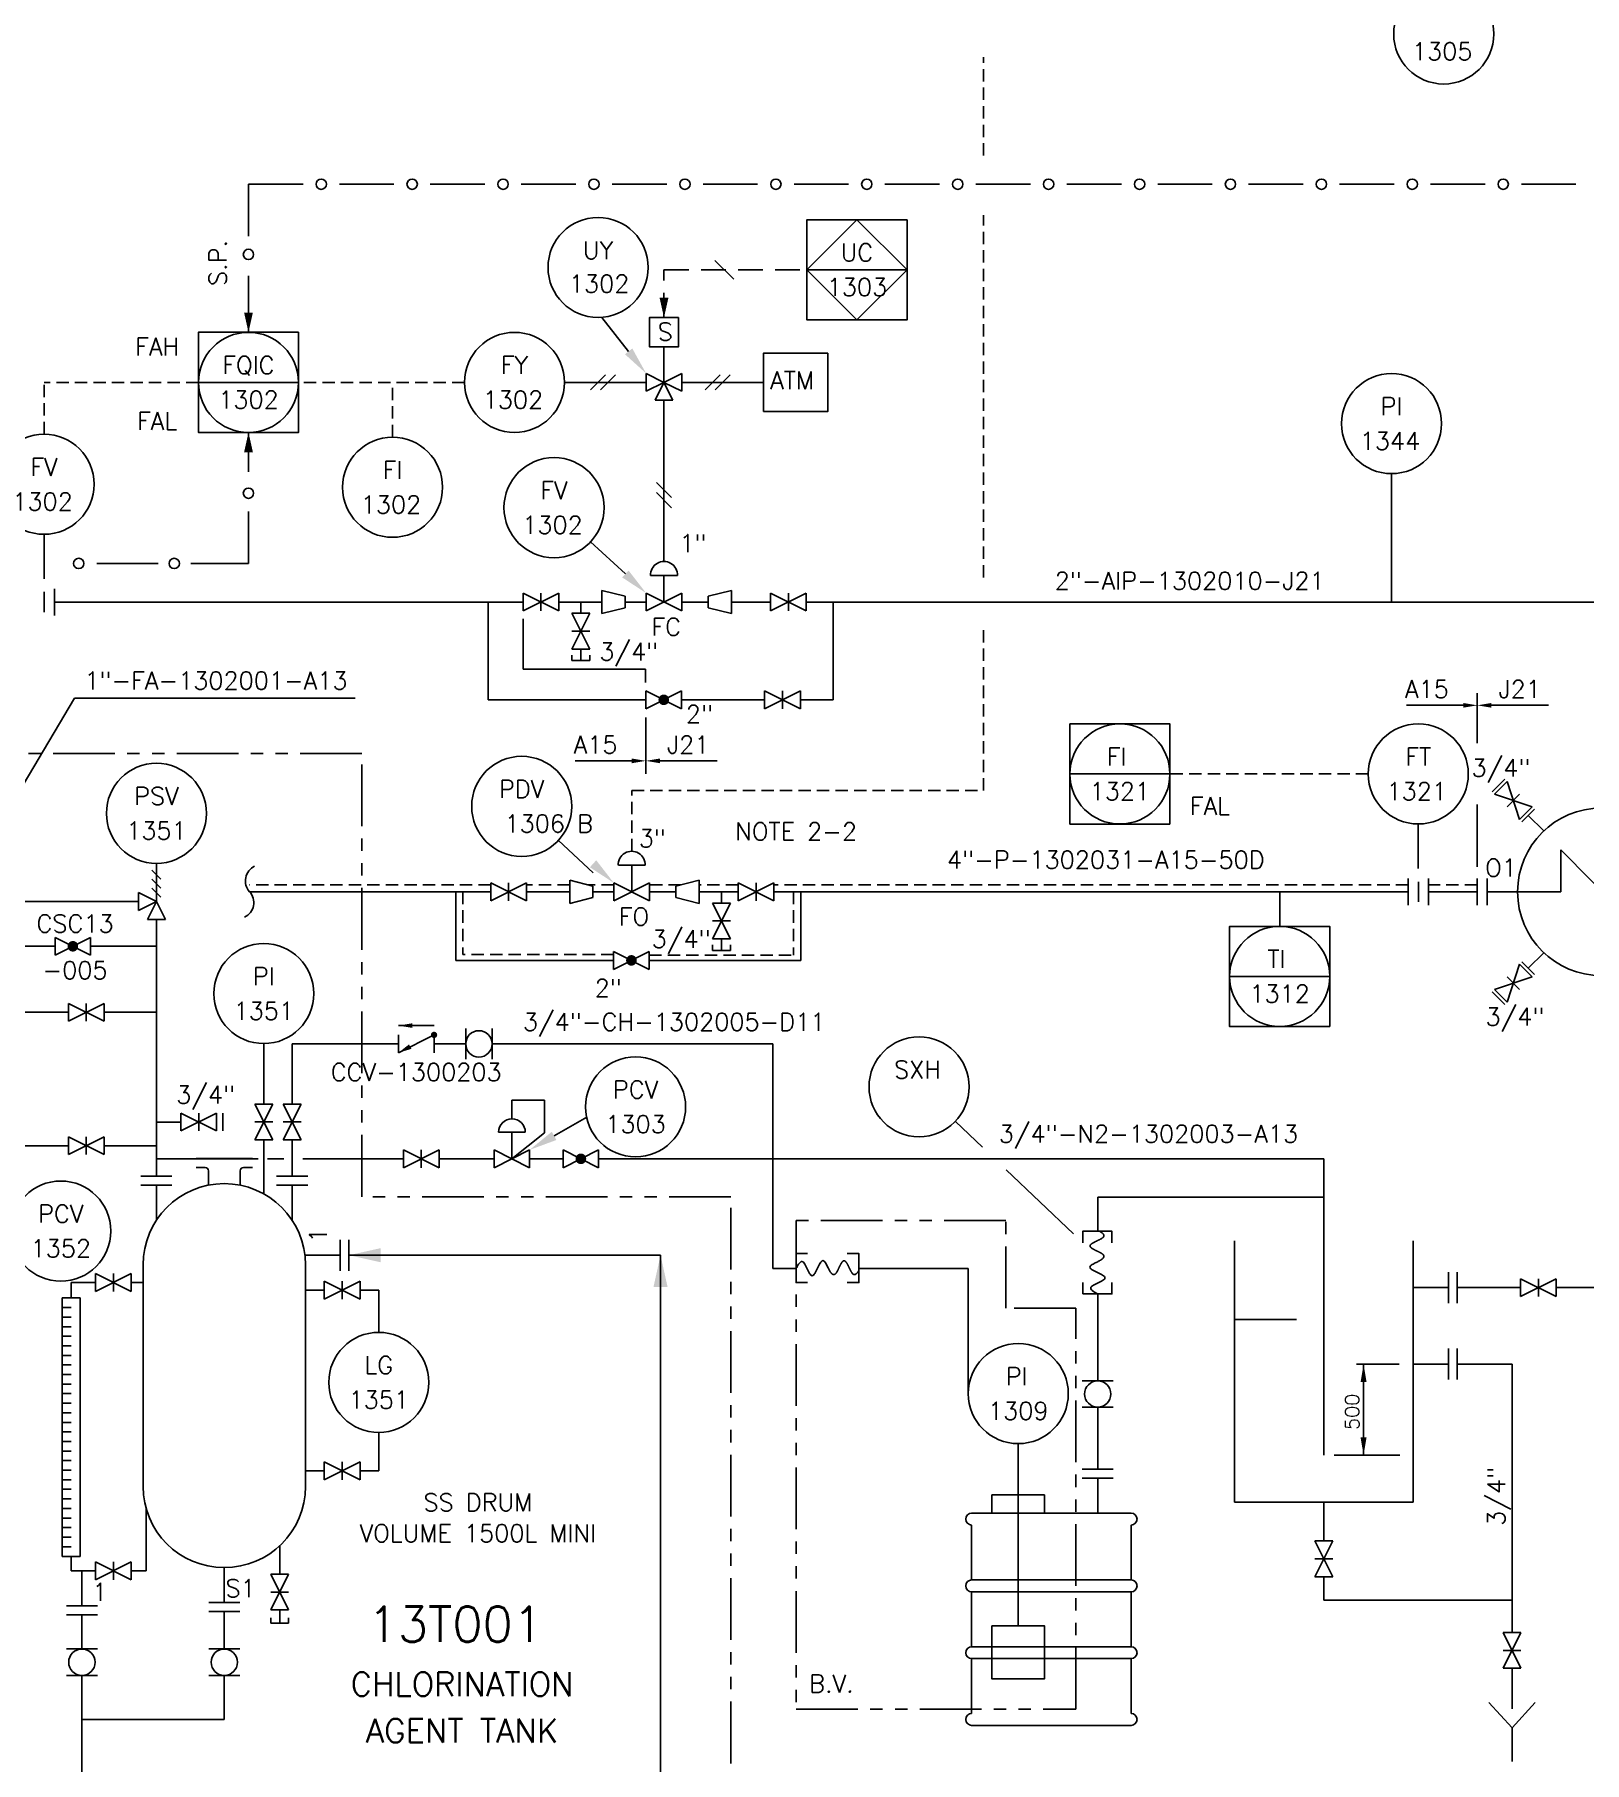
# Model space of a CAD drawing. Extents: x 1820 to 2982, y 1493 to 2284.
# Drawn here: x 2192.6 to 2412.2, y 1708.5 to 1953.4 of the extents above; entities that cross this region are included whole.
import ezdxf
from ezdxf.enums import TextEntityAlignment as Align

# ---------------------------------------------------------------- set-up
doc = ezdxf.new("R2010")
doc.units = 0
doc.header["$LTSCALE"] = 7
doc.header["$MEASUREMENT"] = 0
doc.header["$PDMODE"] = 3
for name, pattern in [('DASHED', [0.75, 0.5, -0.25]), ('HIDDEN', [0.375, 0.25, -0.125]), ('PHANTOM', [2.5, 1.25, -0.25, 0.25, -0.25, 0.25, -0.25])]:
    doc.linetypes.add(name, pattern=pattern)
doc.layers.get('0').update_dxf_attribs({"linetype": 'CONTINUOUS'})
doc.layers.get('DEFPOINTS').update_dxf_attribs({"linetype": 'CONTINUOUS'})
for name, color, linetype in [('ARROWS', 4, 'PHANTOM'), ('DAS', 3, 'DASHED'), ('DIM', 7, 'CONTINUOUS'), ('SEC', 7, 'CONTINUOUS'), ('SYM', 7, 'CONTINUOUS'), ('SYMBOL', 6, 'CONTINUOUS')]:
    doc.layers.add(name, color=color, linetype=linetype)
doc.styles.add('ENG2', font='SIMPLEX.SHX', dxfattribs={"height": 2.5})

# ---------------------------------------------------------------- blocks, each defined once
blk = doc.blocks.new('OWS')
for p, q in [((-3.29, 3.55), (0, 0)), ((3.29, 3.55), (0, 0)), ((0, 0), (0, -4.8))]:
    blk.add_line(p, q)
blk = doc.blocks.new('A3')
at = {"layer": 'SEC'}
blk.add_solid([(0, 0), (4.5, 1), (4.5, -1)], dxfattribs=at)
blk = doc.blocks.new('PSV')
at = {"layer": 'SYM'}
for p, q in [((0, 2.53), (0, 7.59)), ((0.6325, 6.9575), (-0.6325, 5.6925)), ((0.6325, 5.6925), (-0.6325, 4.4275)), ((-1.265, 0), (0, 2.53)), ((0.6325, 4.4275), (-0.6325, 3.1625)), ((0, 2.53), (2.53, 3.795)), ((0, 2.53), (1.265, 0)), ((2.53, 1.265), (0, 2.53)), ((2.53, 3.795), (2.53, 1.265)), ((1.265, 0), (-1.265, 0))]:
    blk.add_line(p, q, dxfattribs=at)

msp = doc.modelspace()

# ---------------------------------------------------------------- linework, layer by layer
at = {"color": 3, "linetype": 'HIDDEN'}
for p, q in [((2327.04, 1936.24), (2327.04, 1950.18)), ((2327.04, 1876.45), (2327.04, 1927.79)), ((2215.79, 1904.09), (2193.93, 1904.09)), ((2193.93, 1896.76), (2193.93, 1904.09)), ((2253.49, 1904.09), (2229.98, 1904.09)), ((2243.3, 1896.33), (2243.3, 1904.09)), ((2327.04, 1846.24), (2327.04, 1869.48)), ((2381.54, 1848.6), (2353.45, 1848.6)), ((2277.18, 1846.24), (2327.04, 1846.24)), ((2277.18, 1837.65), (2277.18, 1846.24)), ((2257.22, 1832.9), (2223.03, 1832.9)), ((2253.25, 1831.9), (2253.25, 1823.02)), ((2268.4, 1832.9), (2262.28, 1832.9)), ((2274.65, 1832.9), (2270.97, 1832.9)), ((2284.17, 1832.9), (2279.71, 1832.9)), ((2292.27, 1832.9), (2286.75, 1832.9)), ((2387.2, 1832.9), (2297.33, 1832.9)), ((2300.11, 1831.9), (2300.11, 1822.91)), ((2396.97, 1832.9), (2390.09, 1832.9)), ((2396.97, 1832.9), (2390.09, 1832.9)), ((2274.61, 1823.02), (2253.25, 1823.02)), ((2279.67, 1822.91), (2300.11, 1822.91))]:
    msp.add_line(p, q, dxfattribs=at)
for p, q in [((2222.89, 1932.18), (2222.89, 1924.8)), ((2222.89, 1932.18), (2230.62, 1932.18)), ((2235.77, 1932.18), (2243.5, 1932.18)), ((2248.65, 1932.18), (2256.39, 1932.18)), ((2261.54, 1932.18), (2269.27, 1932.18)), ((2274.42, 1932.18), (2282.15, 1932.18)), ((2287.3, 1932.18), (2295.03, 1932.18)), ((2300.18, 1932.18), (2307.91, 1932.18)), ((2313.06, 1932.18), (2320.8, 1932.18)), ((2325.95, 1932.18), (2333.68, 1932.18)), ((2338.83, 1932.18), (2346.56, 1932.18)), ((2351.71, 1932.18), (2359.44, 1932.18)), ((2364.59, 1932.18), (2372.33, 1932.18)), ((2377.48, 1932.18), (2385.21, 1932.18)), ((2390.36, 1932.18), (2398.09, 1932.18)), ((2403.24, 1932.18), (2410.97, 1932.18)), ((2309.1, 1927.14), (2302, 1920.05)), ((2316.19, 1920.05), (2309.1, 1927.14)), ((2288.97, 1921.39), (2291.65, 1918.71)), ((2302, 1920.05), (2309.1, 1912.95)), ((2302, 1920.05), (2316.19, 1920.05)), ((2309.1, 1912.95), (2316.19, 1920.05)), ((2222.89, 1919.18), (2222.89, 1911.19)), ((2276.75, 1908.49), (2272.94, 1913.3)), ((2271.35, 1903.02), (2273.48, 1905.16)), ((2272.76, 1903.02), (2274.9, 1905.16)), ((2287.59, 1903.02), (2289.72, 1905.16)), ((2289, 1903.02), (2291.14, 1905.16)), ((2215.79, 1904.09), (2229.98, 1904.09)), ((2279.23, 1904.09), (2267.68, 1904.09)), ((2284.29, 1904.09), (2295.85, 1904.09)), ((2281.76, 1878.72), (2281.76, 1901.56)), ((2222.89, 1891.43), (2222.89, 1897)), ((2384.84, 1872.96), (2384.84, 1891.16)), ((2280.7, 1889.9), (2282.83, 1887.76)), ((2280.7, 1888.47), (2282.83, 1886.33)), ((2222.89, 1878.43), (2222.89, 1885.81)), ((2193.93, 1876.24), (2193.93, 1882.57)), ((2276.29, 1876.94), (2271.37, 1881.5)), ((2201.41, 1878.43), (2210.1, 1878.43)), ((2214.71, 1878.43), (2222.89, 1878.43)), ((2279.87, 1876.72), (2283.66, 1876.72)), ((2281.76, 1872.96), (2281.76, 1876.72)), ((2256.84, 1872.96), (2256.84, 1859.11)), ((2269.96, 1871.37), (2269.96, 1872.96)), ((2305.73, 1872.96), (2305.73, 1859.11)), ((2261.79, 1870.58), (2261.79, 1863.43)), ((2269.96, 1864.66), (2269.96, 1866.31)), ((2268.7, 1864.66), (2268.7, 1865.45)), ((2271.23, 1864.66), (2271.23, 1865.45)), ((2261.79, 1863.43), (2279.15, 1863.43)), ((2279.15, 1863.43), (2279.15, 1861.54)), ((2188.86, 1843.48), (2198.22, 1859.35)), ((2198.22, 1859.35), (2238.02, 1859.35)), ((2279.19, 1859.11), (2256.84, 1859.11)), ((2284.25, 1859.11), (2296.02, 1859.11)), ((2301.08, 1859.11), (2305.73, 1859.11)), ((2396.99, 1852.96), (2396.99, 1860.04)), ((2279.19, 1848.62), (2279.19, 1856.58)), ((2394.99, 1858.33), (2386.95, 1858.33)), ((2398.99, 1858.33), (2407.08, 1858.33)), ((2277.19, 1850.46), (2269.16, 1850.46)), ((2281.19, 1850.46), (2289.29, 1850.46)), ((2339.26, 1848.6), (2353.45, 1848.6)), ((2396.99, 1835.43), (2396.99, 1844.26)), ((2388.63, 1835.18), (2388.63, 1841.5)), ((2404.22, 1842.72), (2406.41, 1840.53)), ((2271.71, 1834.61), (2266.79, 1839.18)), ((2408.81, 1837.87), (2420.38, 1826.11)), ((2209.85, 1835.58), (2209.85, 1835.92)), ((2275.29, 1835.66), (2279.08, 1835.66)), ((2277.18, 1831.9), (2277.18, 1835.66)), ((2289.89, 1830.31), (2289.89, 1831.9)), ((2368.99, 1827), (2368.99, 1831.9)), ((2402.69, 1831.9), (2398.41, 1831.9)), ((2402.69, 1831.9), (2408.81, 1831.9)), ((2207.32, 1830.52), (2186.85, 1830.52)), ((2209.85, 1791.58), (2209.85, 1827.99)), ((2195.51, 1825.44, 200000), (2195.51, 1822.91, 200000)), ((2195.51, 1822.91, 200000), (2200.51, 1825.44, 200000)), ((2200.51, 1822.91, 200000), (2195.51, 1825.44, 200000)), ((2200.51, 1825.44, 200000), (2200.51, 1822.91, 200000)), ((2288.63, 1823.59), (2288.63, 1824.38)), ((2289.89, 1823.59), (2289.89, 1825.25)), ((2291.16, 1823.59), (2291.16, 1824.38)), ((2195.51, 1824.18), (2186.85, 1824.18)), ((2198.38, 1824.18), (2197.63, 1824.18)), ((2209.85, 1824.18), (2200.51, 1824.18)), ((2404.22, 1821.08), (2406.41, 1823.27)), ((2361.89, 1819.91), (2376.08, 1819.91)), ((2197.38, 1814.82), (2189.45, 1814.82)), ((2209.85, 1814.82), (2202.44, 1814.82)), ((2244.12, 1812.94), (2249.18, 1812.94)), ((2225.06, 1801.82), (2225.06, 1810.39)), ((2229.08, 1801.82), (2229.08, 1810.35)), ((2229.08, 1810.35), (2244.12, 1810.35)), ((2249.18, 1810.35), (2253.67, 1810.35)), ((2257.41, 1810.35), (2297.18, 1810.35)), ((2297.18, 1778.52), (2297.18, 1810.35)), ((2260.21, 1799.72), (2260.21, 1802.35)), ((2260.21, 1802.35), (2264.83, 1802.35)), ((2264.83, 1802.35), (2264.83, 1797.76)), ((2266.19, 1797.31), (2270.82, 1799.95)), ((2213.32, 1799.27), (2209.85, 1799.27)), ((2262.11, 1797.82), (2258.32, 1797.82)), ((2260.21, 1794.06), (2260.21, 1797.82)), ((2264.83, 1797.76), (2260.21, 1794.06)), ((2326.88, 1795.71), (2323.04, 1799.36)), ((2197.38, 1795.92), (2189.45, 1795.92)), ((2209.85, 1795.92), (2202.44, 1795.92)), ((2225.06, 1789.08), (2225.06, 1796.76)), ((2229.08, 1791.58), (2229.08, 1796.76)), ((2257.71, 1792.79), (2262.71, 1795.32)), ((2262.71, 1792.79), (2257.71, 1795.32)), ((2257.71, 1795.32), (2257.71, 1792.79)), ((2262.71, 1795.32), (2262.71, 1792.79)), ((2267.48, 1795.32, 200000), (2267.48, 1792.79, 200000)), ((2272.48, 1792.79, 200000), (2267.48, 1795.32, 200000)), ((2267.48, 1792.79, 200000), (2272.48, 1795.32, 200000)), ((2272.48, 1795.32, 200000), (2272.48, 1792.79, 200000)), ((2209.85, 1794.06), (2224.26, 1794.06)), ((2225.59, 1794.06), (2227.92, 1794.06)), ((2230.58, 1794.06), (2244.84, 1794.06)), ((2249.9, 1794.06), (2257.71, 1794.06)), ((2262.71, 1794.06), (2267.48, 1794.06)), ((2270.36, 1794.06), (2269.61, 1794.06)), ((2269.61, 1794.06), (2270.36, 1794.06)), ((2272.48, 1794.06), (2375.24, 1794.06)), ((2339.8, 1783.41), (2330.22, 1792.52)), ((2375.24, 1794.06), (2375.24, 1752.04)), ((2343.21, 1783.8), (2343.21, 1788.64)), ((2343.21, 1788.64), (2375.24, 1788.64)), ((2237.12, 1780.4), (2281.27, 1780.4)), ((2281.27, 1704.51), (2281.27, 1780.4)), ((2362.57, 1782.42), (2362.57, 1745.42)), ((2387.92, 1745.42), (2387.92, 1782.42)), ((2300.48, 1778.52), (2297.18, 1778.52)), ((2324.85, 1778.52), (2309.37, 1778.52)), ((2324.85, 1760.79), (2324.85, 1778.52)), ((2197.76, 1774.34), (2197.76, 1776.54)), ((2201.23, 1776.54), (2197.76, 1776.54)), ((2207.96, 1776.54), (2206.29, 1776.54)), ((2230.97, 1775.45), (2233.63, 1775.45)), ((2238.69, 1775.45), (2241.35, 1775.45)), ((2241.35, 1775.45), (2241.35, 1769.46)), ((2394.15, 1775.8), (2403.11, 1775.8)), ((2408.17, 1775.8), (2423.35, 1775.8)), ((2196.5, 1774.34), (2196.5, 1737.72)), ((2199.02, 1774.34), (2196.5, 1774.34)), ((2197.76, 1772.98), (2196.5, 1772.98)), ((2199.02, 1737.72), (2199.02, 1774.34)), ((2343.21, 1762.61), (2343.21, 1774.91)), ((2197.76, 1771.63), (2196.5, 1771.63)), ((2362.57, 1771.28), (2371.37, 1771.28)), ((2197.76, 1770.27), (2196.5, 1770.27)), ((2197.76, 1768.92), (2196.5, 1768.92)), ((2197.76, 1767.56), (2196.5, 1767.56)), ((2197.76, 1766.2), (2196.5, 1766.2)), ((2197.76, 1764.85), (2196.5, 1764.85)), ((2197.76, 1763.49), (2196.5, 1763.49)), ((2394.15, 1764.97), (2401.91, 1764.97)), ((2401.91, 1764.97), (2401.91, 1726.93)), ((2197.76, 1762.13), (2196.5, 1762.13)), ((2197.76, 1760.78), (2196.5, 1760.78)), ((2197.76, 1759.42), (2196.5, 1759.42)), ((2343.21, 1750.08), (2343.21, 1758.86)), ((2197.76, 1758.07), (2196.5, 1758.07)), ((2197.76, 1756.71), (2196.5, 1756.71)), ((2197.76, 1755.35), (2196.5, 1755.35)), ((2197.76, 1754), (2196.5, 1754)), ((2241.35, 1749.84), (2241.35, 1755.27)), ((2331.95, 1727.86), (2331.95, 1753.69)), ((2197.76, 1752.64), (2196.5, 1752.64)), ((2197.76, 1751.29), (2196.5, 1751.29)), ((2197.76, 1749.93), (2196.5, 1749.93)), ((2197.76, 1748.57), (2196.5, 1748.57)), ((2230.97, 1749.84), (2233.63, 1749.84)), ((2238.69, 1749.84), (2241.35, 1749.84)), ((2197.76, 1747.22), (2196.5, 1747.22)), ((2328.2, 1746.42), (2328.2, 1743.84)), ((2335.69, 1746.42), (2328.2, 1746.42)), ((2335.69, 1743.84), (2335.69, 1746.42)), ((2197.76, 1745.86), (2196.5, 1745.86)), ((2197.76, 1744.5), (2196.5, 1744.5)), ((2208.39, 1744.51), (2208.39, 1735.67)), ((2325.35, 1743.84), (2347.94, 1743.84)), ((2362.57, 1745.42), (2387.92, 1745.42)), ((2375.24, 1745.42), (2375.24, 1739.9)), ((2197.76, 1743.15), (2196.5, 1743.15)), ((2197.76, 1741.79), (2196.5, 1741.79)), ((2325.35, 1742.15), (2325.35, 1734.38)), ((2347.94, 1742.15), (2347.94, 1734.38)), ((2197.76, 1740.44), (2196.5, 1740.44)), ((2197.76, 1739.08), (2196.5, 1739.08)), ((2227.31, 1739.22), (2227.31, 1735.19)), ((2196.5, 1737.72), (2199.02, 1737.72)), ((2197.76, 1735.67), (2197.76, 1737.72)), ((2197.76, 1735.67), (2201.23, 1735.67)), ((2206.29, 1735.67), (2208.39, 1735.67)), ((2325.35, 1734.38), (2347.94, 1734.38)), ((2375.24, 1734.84), (2375.24, 1731.49)), ((2325.35, 1732.69), (2347.94, 1732.69)), ((2325.35, 1732.69), (2325.35, 1724.92)), ((2347.94, 1732.69), (2347.94, 1724.92)), ((2375.24, 1731.49), (2401.91, 1731.49)), ((2199.29, 1729.43), (2199.29, 1724.6)), ((2219.46, 1729.89), (2219.46, 1724.6)), ((2226.04, 1728.23), (2226.04, 1729.02)), ((2227.31, 1728.23), (2227.31, 1730.13)), ((2228.57, 1728.23), (2228.57, 1729.02)), ((2325.35, 1724.92), (2347.94, 1724.92)), ((2325.35, 1723.23), (2347.94, 1723.23)), ((2325.35, 1723.23), (2325.35, 1715.46)), ((2347.94, 1723.23), (2347.94, 1715.46)), ((2401.91, 1721.87), (2401.91, 1716.12)), ((2199.29, 1720.85), (2199.29, 1682.23)), ((2219.46, 1720.85), (2219.46, 1714.6)), ((2219.46, 1714.6), (2199.29, 1714.6)), ((2325.35, 1713.77), (2347.94, 1713.77))]:
    msp.add_line(p, q)
at = {"color": 7}
for p, q in [((2193.95, 1874.39), (2193.95, 1871.53)), ((2195.39, 1874.86), (2195.39, 1871.07)), ((2261.8, 1874.23), (2266.86, 1871.7)), ((2266.86, 1874.23), (2261.8, 1871.7)), ((2261.8, 1871.7), (2261.8, 1874.23)), ((2264.33, 1871.7), (2264.33, 1874.23)), ((2266.86, 1871.7), (2266.86, 1874.23)), ((2266.86, 1871.7), (2266.86, 1874.23)), ((2279.23, 1871.7), (2279.23, 1874.23)), ((2279.23, 1874.23), (2284.29, 1871.7)), ((2284.29, 1874.23), (2279.23, 1871.7)), ((2284.29, 1871.7), (2284.29, 1874.23)), ((2284.29, 1871.7), (2284.29, 1874.23)), ((2301.91, 1874.23), (2296.85, 1871.7)), ((2296.85, 1874.23), (2301.91, 1871.7)), ((2296.85, 1871.7), (2296.85, 1874.23)), ((2299.38, 1871.7), (2299.38, 1874.23)), ((2299.38, 1871.7), (2299.38, 1874.23)), ((2301.91, 1871.7), (2301.91, 1874.23)), ((2301.91, 1871.7), (2301.91, 1874.23)), ((2268.7, 1871.37), (2271.23, 1871.37)), ((2271.23, 1866.31), (2268.7, 1871.37)), ((2271.23, 1871.37), (2268.7, 1866.31)), ((2268.7, 1868.84), (2271.23, 1868.84)), ((2268.7, 1866.31), (2271.23, 1866.31)), ((2268.7, 1866.31), (2271.23, 1866.31)), ((2268.7, 1864.66), (2271.23, 1864.66)), ((2279.19, 1860.37), (2279.19, 1857.84)), ((2284.25, 1857.84), (2279.19, 1860.37)), ((2279.19, 1857.84), (2284.25, 1860.37)), ((2284.25, 1860.37), (2284.25, 1857.84)), ((2284.25, 1860.37), (2284.25, 1857.84)), ((2301.08, 1857.84), (2296.02, 1860.37)), ((2296.02, 1857.84), (2301.08, 1860.37)), ((2296.02, 1860.37), (2296.02, 1857.84)), ((2298.55, 1860.37), (2298.55, 1857.84)), ((2301.08, 1860.37), (2301.08, 1857.84)), ((2301.08, 1860.37), (2301.08, 1857.84)), ((2400.87, 1847.85), (2399.09, 1846.06)), ((2401.2, 1847.52), (2399.42, 1845.73)), ((2401.2, 1847.52), (2399.42, 1845.73)), ((2402.99, 1842.15), (2401.2, 1847.52)), ((2399.42, 1845.73), (2404.78, 1843.94)), ((2402.99, 1845.73), (2401.2, 1843.94)), ((2404.78, 1843.94), (2402.99, 1842.15)), ((2405.11, 1843.61), (2403.32, 1841.82)), ((2257.22, 1833.16), (2262.28, 1830.63)), ((2262.28, 1833.16), (2257.22, 1830.63)), ((2257.22, 1830.63), (2257.22, 1833.16)), ((2259.75, 1830.63), (2259.75, 1833.16)), ((2262.28, 1830.63), (2262.28, 1833.16)), ((2262.28, 1830.63), (2262.28, 1833.16)), ((2274.65, 1833.16), (2279.71, 1830.63)), ((2279.71, 1833.16), (2274.65, 1830.63)), ((2274.65, 1830.63), (2274.65, 1833.16)), ((2279.71, 1830.63), (2279.71, 1833.16)), ((2279.71, 1830.63), (2279.71, 1833.16)), ((2292.27, 1833.16), (2297.33, 1830.63)), ((2297.33, 1833.16), (2292.27, 1830.63)), ((2292.27, 1830.63), (2292.27, 1833.16)), ((2294.8, 1830.63), (2294.8, 1833.16)), ((2294.8, 1830.63), (2294.8, 1833.16)), ((2297.33, 1830.63), (2297.33, 1833.16)), ((2297.33, 1830.63), (2297.33, 1833.16)), ((2387.2, 1833.8), (2387.2, 1830)), ((2388.65, 1833.33), (2388.65, 1830.47)), ((2390.09, 1833.8), (2390.09, 1830)), ((2396.97, 1833.8), (2396.97, 1830)), ((2398.41, 1833.8), (2398.41, 1830)), ((2288.63, 1830.31), (2291.16, 1830.31)), ((2291.16, 1830.31), (2288.63, 1825.25)), ((2291.16, 1825.25), (2288.63, 1830.31)), ((2288.63, 1827.78), (2291.16, 1827.78)), ((2288.63, 1825.25), (2291.16, 1825.25)), ((2288.63, 1825.25), (2291.16, 1825.25)), ((2279.67, 1820.91), (2274.61, 1823.44)), ((2274.61, 1820.91), (2279.67, 1823.44)), ((2274.61, 1823.44), (2274.61, 1820.91)), ((2279.67, 1823.44), (2279.67, 1820.91)), ((2279.67, 1823.44), (2279.67, 1820.91)), ((2288.63, 1823.59), (2291.16, 1823.59)), ((2405.11, 1820.19), (2403.32, 1821.98)), ((2399.42, 1818.07), (2404.78, 1819.86)), ((2402.99, 1821.65), (2401.2, 1816.28)), ((2402.99, 1818.07), (2401.2, 1819.86)), ((2404.78, 1819.86), (2402.99, 1821.65)), ((2400.87, 1815.95), (2399.09, 1817.74)), ((2401.2, 1816.28), (2399.42, 1818.07)), ((2401.2, 1816.28), (2399.42, 1818.07)), ((2197.38, 1816.09), (2197.38, 1813.56)), ((2197.38, 1816.09), (2197.38, 1813.56)), ((2202.44, 1816.09), (2197.38, 1813.56)), ((2197.38, 1816.09), (2202.44, 1813.56)), ((2199.91, 1813.56), (2199.91, 1816.09)), ((2202.44, 1813.56), (2202.44, 1816.09)), ((2213.32, 1800.54), (2218.38, 1798.01)), ((2218.38, 1800.54), (2213.32, 1798.01)), ((2213.32, 1800.54), (2213.32, 1798.01)), ((2213.32, 1800.54), (2213.32, 1798.01)), ((2215.85, 1798.01), (2215.85, 1800.54)), ((2218.38, 1798.01), (2218.38, 1800.54)), ((2219.25, 1798.01), (2219.25, 1800.54)), ((2226.33, 1801.82), (2223.8, 1801.82)), ((2223.8, 1801.82), (2226.33, 1796.76)), ((2223.8, 1796.76), (2226.33, 1801.82)), ((2227.81, 1796.76), (2230.34, 1801.82)), ((2227.81, 1801.82), (2230.34, 1796.76)), ((2230.34, 1801.82), (2227.81, 1801.82)), ((2226.33, 1799.29), (2223.8, 1799.29)), ((2230.34, 1799.29), (2227.81, 1799.29)), ((2197.38, 1797.18), (2202.44, 1794.65)), ((2202.44, 1797.18), (2197.38, 1794.65)), ((2197.38, 1797.18), (2197.38, 1794.65)), ((2197.38, 1797.18), (2197.38, 1794.65)), ((2199.91, 1794.65), (2199.91, 1797.18)), ((2202.44, 1794.65), (2202.44, 1797.18)), ((2223.8, 1796.76), (2226.33, 1796.76)), ((2223.8, 1796.76), (2226.33, 1796.76)), ((2227.81, 1796.76), (2230.34, 1796.76)), ((2227.81, 1796.76), (2230.34, 1796.76)), ((2244.84, 1795.32), (2244.84, 1792.79)), ((2244.84, 1795.32), (2244.84, 1792.79)), ((2244.84, 1795.32), (2249.9, 1792.79)), ((2249.9, 1795.32), (2244.84, 1792.79)), ((2247.37, 1792.79), (2247.37, 1795.32)), ((2249.9, 1792.79), (2249.9, 1795.32)), ((2201.23, 1777.8), (2201.23, 1775.27)), ((2201.23, 1777.8), (2201.23, 1775.27)), ((2206.29, 1777.8), (2201.23, 1775.27)), ((2201.23, 1777.8), (2206.29, 1775.27)), ((2203.76, 1775.27), (2203.76, 1777.8)), ((2206.29, 1775.27), (2206.29, 1777.8)), ((2233.63, 1774.19), (2233.63, 1776.72)), ((2238.69, 1776.72), (2233.63, 1774.19)), ((2233.63, 1776.72), (2238.69, 1774.19)), ((2236.16, 1774.19), (2236.16, 1776.72)), ((2238.69, 1776.72), (2238.69, 1774.19)), ((2238.69, 1776.72), (2238.69, 1774.19)), ((2403.11, 1777.07), (2403.11, 1774.54)), ((2403.11, 1774.54), (2408.17, 1777.07)), ((2408.17, 1774.54), (2403.11, 1777.07)), ((2405.64, 1777.07), (2405.64, 1774.54)), ((2408.17, 1774.54), (2408.17, 1777.07)), ((2408.17, 1774.54), (2408.17, 1777.07)), ((2233.63, 1751.1), (2233.63, 1748.57)), ((2233.63, 1748.57), (2238.69, 1751.1)), ((2238.69, 1748.57), (2233.63, 1751.1)), ((2236.16, 1751.1), (2236.16, 1748.57)), ((2238.69, 1748.57), (2238.69, 1751.1)), ((2238.69, 1748.57), (2238.69, 1751.1)), ((2376.51, 1739.9), (2373.98, 1739.9)), ((2373.98, 1739.9), (2376.51, 1734.84)), ((2373.98, 1734.84), (2376.51, 1739.9)), ((2201.23, 1736.93), (2206.29, 1734.4)), ((2206.29, 1736.93), (2201.23, 1734.4)), ((2201.23, 1736.93), (2201.23, 1734.4)), ((2201.23, 1736.93), (2201.23, 1734.4)), ((2203.76, 1734.4), (2203.76, 1736.93)), ((2206.29, 1734.4), (2206.29, 1736.93)), ((2376.51, 1737.37), (2373.98, 1737.37)), ((2228.57, 1735.19), (2226.04, 1735.19)), ((2226.04, 1735.19), (2228.57, 1730.13)), ((2226.04, 1730.13), (2228.57, 1735.19)), ((2373.98, 1734.84), (2376.51, 1734.84)), ((2373.98, 1734.84), (2376.51, 1734.84)), ((2228.57, 1732.66), (2226.04, 1732.66)), ((2228.57, 1730.13), (2226.04, 1730.13)), ((2228.57, 1730.13), (2226.04, 1730.13)), ((2228.57, 1728.23), (2226.04, 1728.23)), ((2400.65, 1721.87), (2403.18, 1726.93)), ((2400.65, 1726.93), (2403.18, 1721.87)), ((2403.18, 1726.93), (2400.65, 1726.93)), ((2403.18, 1724.4), (2400.65, 1724.4)), ((2400.65, 1721.87), (2403.18, 1721.87)), ((2400.65, 1721.87), (2403.18, 1721.87))]:
    msp.add_line(p, q, dxfattribs=at)
at = {"color": 4}
for p, q in [((2272.97, 1874.61), (2276.26, 1873.79)), ((2272.97, 1874.61), (2272.97, 1871.32)), ((2276.26, 1873.79), (2276.26, 1872.14)), ((2288.04, 1873.79), (2291.32, 1874.61)), ((2288.04, 1872.14), (2288.04, 1873.79)), ((2291.32, 1871.32), (2291.32, 1874.61)), ((2276.26, 1872.14), (2272.97, 1871.32)), ((2291.32, 1871.32), (2288.04, 1872.14)), ((2268.4, 1833.54), (2271.69, 1832.72)), ((2268.4, 1833.54), (2268.4, 1830.26)), ((2271.69, 1832.72), (2271.69, 1831.08)), ((2283.46, 1832.72), (2286.75, 1833.54)), ((2283.46, 1831.08), (2283.46, 1832.72)), ((2286.75, 1830.26), (2286.75, 1833.54)), ((2271.69, 1831.08), (2268.4, 1830.26)), ((2286.75, 1830.26), (2283.46, 1831.08)), ((2244.12, 1809.09), (2244.12, 1811.62)), ((2249.18, 1811.62), (2244.12, 1809.09)), ((2249.18, 1811.62), (2244.12, 1809.09)), ((2249.18, 1811.62), (2249.18, 1809.09))]:
    msp.add_line(p, q, dxfattribs=at)
at = {"color": 1}
for p, q in [((2195.39, 1872.96), (2261.8, 1872.96)), ((2266.86, 1872.96), (2272.97, 1872.96)), ((2276.26, 1872.96), (2279.23, 1872.96)), ((2284.29, 1872.96), (2288.04, 1872.96)), ((2291.32, 1872.96), (2296.85, 1872.96)), ((2301.91, 1872.96), (2647.15, 1872.96)), ((2257.22, 1831.9), (2223.03, 1831.9)), ((2252.26, 1831.9), (2252.26, 1822.18)), ((2268.4, 1831.9), (2262.28, 1831.9)), ((2274.65, 1831.9), (2271.69, 1831.9)), ((2283.46, 1831.9), (2279.71, 1831.9)), ((2292.27, 1831.9), (2286.75, 1831.9)), ((2387.2, 1831.9), (2297.33, 1831.9)), ((2301.15, 1831.9), (2301.15, 1822.18)), ((2396.97, 1831.9), (2390.09, 1831.9)), ((2396.97, 1831.9), (2390.09, 1831.9)), ((2274.61, 1822.18), (2252.26, 1822.18)), ((2279.67, 1822.18), (2301.15, 1822.18))]:
    msp.add_line(p, q, dxfattribs=at)
at = {"color": 4, "linetype": 'PHANTOM'}
for p, q in [((2238.97, 1851.52), (2156.85, 1851.52)), ((2238.97, 1788.69), (2238.97, 1851.52)), ((2291.25, 1788.69), (2238.97, 1788.69)), ((2291.25, 1708.38), (2291.25, 1788.69)), ((2300.49, 1785.31), (2300.49, 1716.05)), ((2330.21, 1785.31), (2300.49, 1785.31)), ((2330.21, 1772.89), (2330.21, 1785.31)), ((2340.12, 1772.89), (2330.21, 1772.89)), ((2340.12, 1716.05), (2340.12, 1772.89)), ((2300.49, 1716.05), (2340.12, 1716.05))]:
    msp.add_line(p, q, dxfattribs=at)
at = {"linetype": 'Continuous'}
msp.add_line((2408.81, 1837.87), (2408.81, 1831.9), dxfattribs=at)
at = {"color": 0, "linetype": 'ByBlock'}
for p, q in [((2385.92, 1764.97), (2379.88, 1764.97)), ((2380.88, 1764.97), (2380.88, 1752.04)), ((2380.88, 1756.04), (2380.88, 1760.04)), ((2376.69, 1752.04), (2386, 1752.04))]:
    msp.add_line(p, q, dxfattribs=at)
for points in [[(2316.19, 1927.14), (2302, 1927.14), (2302, 1912.95), (2316.19, 1912.95)], [(2283.82, 1913.27), (2279.7, 1913.27), (2279.7, 1909.15), (2283.82, 1909.15)], [(2229.98, 1911.19), (2215.79, 1911.19), (2215.79, 1897), (2229.98, 1897)], [(2295.85, 1899.96), (2295.85, 1908.22), (2304.95, 1908.22), (2304.95, 1899.96)], [(2353.45, 1841.5), (2353.45, 1855.69), (2339.26, 1855.69), (2339.26, 1841.5)], [(2376.08, 1812.81), (2376.08, 1827), (2361.89, 1827), (2361.89, 1812.81)], [(2328.2, 1727.86), (2328.2, 1720.37), (2335.69, 1720.37), (2335.69, 1727.86)]]:
    msp.add_lwpolyline(points, close=True)
at = {"const_width": 0.75}
for points in [[(2281.35, 1859.11, 1), (2282.1, 1859.11, 1)], [(2197.63, 1824.18, 1), (2198.38, 1824.18, 1)], [(2276.77, 1822.18, 1), (2277.52, 1822.18, 1)], [(2269.61, 1794.06, 1), (2270.36, 1794.06, 1)]]:
    msp.add_lwpolyline(points, format="xyb", close=True, dxfattribs=at)
at = {"color": 7}
for centre in [(2392.24, 1953.47), (2272.42, 1920.38), (2222.89, 1904.09), (2260.58, 1904.09), (2384.84, 1898.25), (2193.93, 1889.66), (2243.3, 1889.23), (2266.18, 1886.34), (2346.35, 1848.6), (2388.63, 1848.6), (2209.85, 1843.02), (2261.6, 1844.01), (2368.99, 1819.91), (2225.06, 1817.48), (2317.9, 1804.26), (2277.73, 1801.42), (2196.3, 1783.82), (2241.35, 1762.37), (2331.95, 1760.79)]:
    msp.add_circle(centre, 7.09, dxfattribs=at)
for centre, radius in [((2233.2, 1932.18), 0.733), ((2246.08, 1932.18), 0.733), ((2258.96, 1932.18), 0.733), ((2271.84, 1932.18), 0.733), ((2284.73, 1932.18), 0.733), ((2297.61, 1932.18), 0.733), ((2310.49, 1932.18), 0.733), ((2323.37, 1932.18), 0.733), ((2336.25, 1932.18), 0.733), ((2349.14, 1932.18), 0.733), ((2362.02, 1932.18), 0.733), ((2374.9, 1932.18), 0.733), ((2387.78, 1932.18), 0.733), ((2400.66, 1932.18), 0.733), ((2222.89, 1922.23), 0.733), ((2222.89, 1888.39), 0.733), ((2198.83, 1878.43), 0.733), ((2212.38, 1878.43), 0.733), ((2414.58, 1831.9), 11.88), ((2255.54, 1810.35), 1.87), ((2343.21, 1760.73), 1.87), ((2199.29, 1722.72), 1.87), ((2219.46, 1722.72), 1.87)]:
    msp.add_circle(centre, radius)
for centre, radius, start, end in [((2281.76, 1876.82), 1.9, 357.1381, 182.8619), ((2277.18, 1835.75), 1.9, 357.1381, 182.8619), ((2260.21, 1797.82), 1.9, 0, 180), ((2325.35, 1743), 0.844, 90, 270), ((2347.94, 1743), 0.844, 270, 90), ((2325.35, 1733.54), 0.844, 90, 270), ((2347.94, 1733.54), 0.844, 270, 90), ((2325.35, 1724.07), 0.844, 90, 270), ((2347.94, 1724.07), 0.844, 270, 90), ((2325.35, 1714.61), 0.844, 90, 270), ((2347.94, 1714.61), 0.844, 270, 90)]:
    msp.add_arc(centre, radius, start, end)
for points in [[(2277.27, 1908.9), (2276.23, 1908.08), (2279.23, 1905.36)], [(2275.84, 1876.45), (2276.74, 1877.43), (2279.23, 1874.23)], [(2394.99, 1857.99), (2394.99, 1858.66), (2396.99, 1858.33)], [(2398.99, 1857.99), (2398.99, 1858.66), (2396.99, 1858.33)], [(2277.19, 1850.12), (2277.19, 1850.79), (2279.19, 1850.46)], [(2281.19, 1850.12), (2281.19, 1850.79), (2279.19, 1850.46)], [(2271.26, 1835.38), (2272.16, 1836.37), (2274.65, 1833.16)], [(2246.12, 1812.61), (2246.12, 1813.27), (2244.12, 1812.94)], [(2266.52, 1796.73), (2265.86, 1797.89), (2262.71, 1795.32)]]:
    msp.add_solid(points)
at = {"color": 4, "linetype": 'HIDDEN'}
msp.add_solid([(2245.64, 1810.28), (2244.12, 1809.09), (2245.97, 1809.64)], dxfattribs=at)
at = {"color": 0, "linetype": 'ByBlock'}
for points in [[(2380.45, 1762.41), (2381.3, 1762.41), (2380.88, 1764.97)], [(2380.45, 1754.6), (2381.3, 1754.6), (2380.88, 1752.04)]]:
    msp.add_solid(points, dxfattribs=at)
at = {"layer": 'DAS'}
for p, q in [((2281.76, 1913.27), (2281.76, 1920.05)), ((2281.76, 1920.05), (2302, 1920.05))]:
    msp.add_line(p, q, dxfattribs=at)
at = {"layer": 'DEFPOINTS', "color": 0, "linetype": 'ByBlock'}
for p in [(2387.92, 1764.97), (2375.24, 1752.04), (2380.88, 1752.04)]:
    msp.add_point(p, dxfattribs=at)
at = {"layer": 'DIM'}
for centre, radius, start, end in [((2224.8, 1833.43), 2.34, 116.4029, 220.808), ((2221.42, 1830.35), 2.23, 294.2426, 43.8638)]:
    msp.add_arc(centre, radius, start, end, dxfattribs=at)
at = {"layer": 'SYM'}
for p, q in [((2281.76, 1904.09), (2281.76, 1909.15)), ((2279.23, 1905.36), (2279.23, 1902.83)), ((2281.76, 1904.09), (2279.23, 1905.36)), ((2281.76, 1904.09), (2284.29, 1905.36)), ((2284.29, 1905.36), (2284.29, 1902.83)), ((2279.23, 1902.83), (2281.76, 1904.09)), ((2280.5, 1901.56), (2281.76, 1904.09)), ((2284.29, 1902.83), (2281.76, 1904.09)), ((2281.76, 1904.09), (2283.03, 1901.56)), ((2283.03, 1901.56), (2280.5, 1901.56)), ((2253.67, 1812.55), (2253.67, 1808.16)), ((2257.41, 1812.55), (2257.41, 1808.16)), ((2215.47, 1794.1), (2223.46, 1794.1)), ((2215.47, 1792.84), (2216.73, 1792.84)), ((2222.2, 1792.84), (2223.46, 1792.84)), ((2212.04, 1791.58), (2207.65, 1791.58)), ((2212.04, 1790.32), (2207.65, 1790.32)), ((2209.85, 1785.35), (2209.85, 1790.32)), ((2217.23, 1790.32), (2217.23, 1792.34)), ((2221.7, 1790.32), (2221.7, 1792.34)), ((2226.88, 1791.58), (2231.28, 1791.58)), ((2226.88, 1790.32), (2231.28, 1790.32)), ((2229.08, 1785.35), (2229.08, 1790.32)), ((2230.89, 1780.4), (2235.86, 1780.4)), ((2235.86, 1782.59), (2235.86, 1778.2)), ((2237.12, 1782.59), (2237.12, 1778.2)), ((2392.89, 1778), (2392.89, 1773.61)), ((2394.15, 1778), (2394.15, 1773.61)), ((2387.92, 1775.8), (2392.89, 1775.8)), ((2392.89, 1767.17), (2392.89, 1762.78)), ((2394.15, 1767.17), (2394.15, 1762.78)), ((2387.92, 1764.97), (2392.89, 1764.97)), ((2345.41, 1762.61), (2341.02, 1762.61)), ((2345.41, 1758.86), (2341.02, 1758.86)), ((2341.02, 1750.08), (2345.41, 1750.08)), ((2341.02, 1748.81), (2345.41, 1748.81)), ((2343.21, 1743.84), (2343.21, 1748.81)), ((2199.29, 1735.67), (2199.29, 1730.69)), ((2219.46, 1736.13), (2219.46, 1731.16)), ((2201.49, 1730.69), (2197.1, 1730.69)), ((2201.49, 1729.43), (2197.1, 1729.43)), ((2221.66, 1731.16), (2217.27, 1731.16)), ((2221.66, 1729.89), (2217.27, 1729.89)), ((2201.49, 1724.6), (2197.1, 1724.6)), ((2221.66, 1724.6), (2217.27, 1724.6)), ((2201.49, 1720.85), (2197.1, 1720.85)), ((2221.66, 1720.85), (2217.27, 1720.85))]:
    msp.add_line(p, q, dxfattribs=at)
at = {"layer": 'SYM', "color": 7}
for p, q in [((2207.96, 1779.03), (2207.96, 1747.64)), ((2230.97, 1747.64), (2230.97, 1779.03))]:
    msp.add_line(p, q, dxfattribs=at)
at = {"layer": 'SYM', "color": 4, "const_width": 0.43}
msp.add_lwpolyline([(2249.41, 1811.62, -1), (2248.95, 1811.62, -1)], format="xyb", close=True, dxfattribs=at)
at = {"layer": 'SYM'}
for centre, start, end in [((2216.73, 1792.34), 0, 90), ((2222.2, 1792.34), 90, 180)]:
    msp.add_arc(centre, 0.5, start, end, dxfattribs=at)
at = {"layer": 'SYM', "color": 7}
for centre, start, end in [((2219.46, 1779.03), 0, 180), ((2219.46, 1747.64), 180, 0)]:
    msp.add_arc(centre, 11.51, start, end, dxfattribs=at)
at = {"layer": 'SYMBOL', "color": 7}
for points in [[(2345.23, 1782.17), (2345.23, 1783.8), (2341.09, 1783.8), (2341.09, 1782.17)], [(2343.48, 1783.8), (2343.55, 1783.76), (2343.61, 1783.72), (2343.67, 1783.68), (2343.73, 1783.64), (2343.78, 1783.6), (2343.83, 1783.57), (2343.87, 1783.53), (2343.91, 1783.49), (2343.94, 1783.46), (2343.97, 1783.43), (2344, 1783.4), (2344.02, 1783.37), (2344.03, 1783.34), (2344.05, 1783.32), (2344.06, 1783.29), (2344.07, 1783.27), (2344.08, 1783.24), (2344.08, 1783.22), (2344.08, 1783.2), (2344.08, 1783.17), (2344.08, 1783.15), (2344.08, 1783.13), (2344.08, 1783.11), (2344.07, 1783.08), (2344.06, 1783.06), (2344.05, 1783.04), (2344.04, 1783.02), (2344.03, 1783), (2344.01, 1782.98), (2344, 1782.96), (2343.98, 1782.94), (2343.96, 1782.92), (2343.95, 1782.9), (2343.92, 1782.89), (2343.9, 1782.87), (2343.88, 1782.85), (2343.86, 1782.83), (2343.83, 1782.81), (2343.81, 1782.8), (2343.78, 1782.78), (2343.76, 1782.76), (2343.73, 1782.74), (2343.7, 1782.73), (2343.67, 1782.71), (2343.64, 1782.7), (2343.61, 1782.68), (2343.58, 1782.66), (2343.55, 1782.65), (2343.52, 1782.63), (2343.49, 1782.62), (2343.46, 1782.6), (2343.43, 1782.59), (2343.4, 1782.57), (2343.37, 1782.56), (2343.34, 1782.54), (2343.31, 1782.53), (2343.28, 1782.51), (2343.25, 1782.5), (2343.21, 1782.48), (2343.18, 1782.47), (2343.15, 1782.45), (2343.12, 1782.44), (2343.09, 1782.43), (2343.07, 1782.41), (2343.04, 1782.4), (2343.01, 1782.38), (2342.98, 1782.37), (2342.95, 1782.36), (2342.92, 1782.34), (2342.9, 1782.33), (2342.87, 1782.31), (2342.84, 1782.3), (2342.81, 1782.29), (2342.79, 1782.27), (2342.76, 1782.26), (2342.74, 1782.25), (2342.71, 1782.24), (2342.69, 1782.22), (2342.66, 1782.21), (2342.64, 1782.2), (2342.61, 1782.18), (2342.59, 1782.17), (2342.57, 1782.16), (2342.55, 1782.14), (2342.52, 1782.13), (2342.5, 1782.12), (2342.48, 1782.11), (2342.46, 1782.09), (2342.44, 1782.08), (2342.42, 1782.07), (2342.4, 1782.06), (2342.38, 1782.04), (2342.37, 1782.03), (2342.35, 1782.02), (2342.33, 1782.01), (2342.32, 1782), (2342.3, 1781.98), (2342.29, 1781.97), (2342.27, 1781.96), (2342.26, 1781.95), (2342.24, 1781.94), (2342.23, 1781.92), (2342.22, 1781.91), (2342.21, 1781.9), (2342.2, 1781.89), (2342.19, 1781.88), (2342.18, 1781.86), (2342.17, 1781.85), (2342.16, 1781.84), (2342.15, 1781.83), (2342.14, 1781.82), (2342.14, 1781.8), (2342.13, 1781.79), (2342.13, 1781.78), (2342.12, 1781.77), (2342.12, 1781.76), (2342.12, 1781.75), (2342.12, 1781.73), (2342.12, 1781.72), (2342.12, 1781.71), (2342.12, 1781.7), (2342.12, 1781.69), (2342.12, 1781.67), (2342.12, 1781.66), (2342.12, 1781.65), (2342.13, 1781.64), (2342.13, 1781.63), (2342.14, 1781.62), (2342.14, 1781.6), (2342.15, 1781.59), (2342.16, 1781.58), (2342.17, 1781.57), (2342.18, 1781.56), (2342.19, 1781.54), (2342.2, 1781.53), (2342.21, 1781.52), (2342.22, 1781.51), (2342.23, 1781.5), (2342.24, 1781.48), (2342.26, 1781.47), (2342.27, 1781.46), (2342.29, 1781.45), (2342.3, 1781.44), (2342.32, 1781.42), (2342.33, 1781.41), (2342.35, 1781.4), (2342.37, 1781.39), (2342.38, 1781.38), (2342.4, 1781.36), (2342.42, 1781.35), (2342.44, 1781.34), (2342.46, 1781.33), (2342.48, 1781.31), (2342.5, 1781.3), (2342.52, 1781.29), (2342.55, 1781.28), (2342.57, 1781.26), (2342.59, 1781.25), (2342.61, 1781.24), (2342.64, 1781.22), (2342.66, 1781.21), (2342.69, 1781.2), (2342.71, 1781.19), (2342.74, 1781.17), (2342.76, 1781.16), (2342.79, 1781.15), (2342.81, 1781.13), (2342.84, 1781.12), (2342.87, 1781.11), (2342.9, 1781.09), (2342.92, 1781.08), (2342.95, 1781.06), (2342.98, 1781.05), (2343.01, 1781.04), (2343.04, 1781.02), (2343.07, 1781.01), (2343.09, 1781), (2343.12, 1780.98), (2343.15, 1780.97), (2343.18, 1780.95), (2343.21, 1780.94), (2343.25, 1780.92), (2343.28, 1780.91), (2343.31, 1780.89), (2343.34, 1780.88), (2343.37, 1780.86), (2343.4, 1780.85), (2343.43, 1780.83), (2343.46, 1780.82), (2343.49, 1780.8), (2343.52, 1780.79), (2343.55, 1780.77), (2343.58, 1780.76), (2343.61, 1780.74), (2343.64, 1780.72), (2343.67, 1780.71), (2343.7, 1780.69), (2343.73, 1780.68), (2343.76, 1780.66), (2343.78, 1780.64), (2343.81, 1780.62), (2343.83, 1780.61), (2343.86, 1780.59), (2343.88, 1780.57), (2343.9, 1780.55), (2343.92, 1780.53), (2343.95, 1780.52), (2343.96, 1780.5), (2343.98, 1780.48), (2344, 1780.46), (2344.01, 1780.44), (2344.03, 1780.42), (2344.04, 1780.4), (2344.05, 1780.38), (2344.06, 1780.36), (2344.07, 1780.34), (2344.08, 1780.31), (2344.08, 1780.29), (2344.08, 1780.27), (2344.08, 1780.25), (2344.08, 1780.22), (2344.08, 1780.2), (2344.08, 1780.18), (2344.07, 1780.15), (2344.06, 1780.13), (2344.05, 1780.1), (2344.04, 1780.08), (2344.02, 1780.05), (2344, 1780.03), (2343.98, 1780), (2343.96, 1779.97), (2343.93, 1779.95), (2343.91, 1779.92), (2343.87, 1779.89), (2343.84, 1779.86), (2343.8, 1779.83), (2343.77, 1779.8), (2343.72, 1779.77), (2343.68, 1779.74), (2343.63, 1779.71), (2343.58, 1779.68), (2343.52, 1779.65), (2343.46, 1779.61), (2343.39, 1779.58), (2343.31, 1779.53), (2343.22, 1779.49), (2343.11, 1779.43), (2342.99, 1779.37), (2342.85, 1779.31), (2342.7, 1779.23), (2342.56, 1779.15), (2342.42, 1779.07), (2342.29, 1778.98), (2342.2, 1778.89), (2342.13, 1778.8), (2342.11, 1778.7), (2342.13, 1778.61), (2342.2, 1778.51), (2342.3, 1778.42), (2342.44, 1778.33), (2342.6, 1778.23), (2342.78, 1778.14), (2342.97, 1778.04), (2343.17, 1777.95), (2343.37, 1777.86), (2343.56, 1777.76), (2343.74, 1777.67), (2343.9, 1777.57), (2344.04, 1777.48), (2344.15, 1777.39), (2344.21, 1777.29), (2344.24, 1777.2), (2344.21, 1777.1), (2344.15, 1777.01), (2344.04, 1776.92), (2343.9, 1776.82), (2343.74, 1776.73), (2343.56, 1776.63), (2343.37, 1776.54), (2343.17, 1776.45), (2342.97, 1776.35), (2342.78, 1776.26), (2342.61, 1776.16), (2342.46, 1776.06), (2342.34, 1775.96), (2342.25, 1775.85), (2342.22, 1775.75), (2342.24, 1775.63), (2342.32, 1775.51), (2342.44, 1775.39), (2342.6, 1775.27), (2342.76, 1775.16), (2342.93, 1775.07), (2343.07, 1774.99), (2343.18, 1774.94), (2343.24, 1774.91)], [(2302.11, 1780.64), (2300.48, 1780.64)], [(2300.48, 1780.64), (2300.48, 1776.51), (2302.11, 1776.51)], [(2307.73, 1776.51), (2309.37, 1776.51), (2309.37, 1780.64), (2307.73, 1780.64)], [(2309.37, 1778.25), (2309.33, 1778.19), (2309.29, 1778.12), (2309.25, 1778.06), (2309.21, 1778.01), (2309.17, 1777.95), (2309.13, 1777.91), (2309.09, 1777.86), (2309.06, 1777.82), (2309.03, 1777.79), (2308.99, 1777.76), (2308.96, 1777.74), (2308.94, 1777.72), (2308.91, 1777.7), (2308.88, 1777.68), (2308.86, 1777.67), (2308.83, 1777.66), (2308.81, 1777.66), (2308.79, 1777.65), (2308.76, 1777.65), (2308.74, 1777.65), (2308.72, 1777.65), (2308.69, 1777.65), (2308.67, 1777.66), (2308.65, 1777.66), (2308.63, 1777.67), (2308.61, 1777.68), (2308.59, 1777.69), (2308.57, 1777.7), (2308.55, 1777.72), (2308.53, 1777.73), (2308.51, 1777.75), (2308.49, 1777.77), (2308.47, 1777.79), (2308.45, 1777.81), (2308.43, 1777.83), (2308.42, 1777.85), (2308.4, 1777.88), (2308.38, 1777.9), (2308.36, 1777.92), (2308.35, 1777.95), (2308.33, 1777.98), (2308.31, 1778), (2308.29, 1778.03), (2308.28, 1778.06), (2308.26, 1778.09), (2308.25, 1778.12), (2308.23, 1778.15), (2308.21, 1778.18), (2308.2, 1778.21), (2308.18, 1778.24), (2308.17, 1778.27), (2308.15, 1778.3), (2308.14, 1778.33), (2308.12, 1778.36), (2308.11, 1778.4), (2308.09, 1778.43), (2308.08, 1778.46), (2308.06, 1778.49), (2308.05, 1778.52), (2308.03, 1778.55), (2308.02, 1778.58), (2308.01, 1778.61), (2307.99, 1778.64), (2307.98, 1778.67), (2307.96, 1778.7), (2307.95, 1778.73), (2307.94, 1778.75), (2307.92, 1778.78), (2307.91, 1778.81), (2307.9, 1778.84), (2307.88, 1778.87), (2307.87, 1778.89), (2307.85, 1778.92), (2307.84, 1778.94), (2307.83, 1778.97), (2307.81, 1779), (2307.8, 1779.02), (2307.79, 1779.05), (2307.78, 1779.07), (2307.76, 1779.09), (2307.75, 1779.12), (2307.74, 1779.14), (2307.72, 1779.16), (2307.71, 1779.19), (2307.7, 1779.21), (2307.69, 1779.23), (2307.67, 1779.25), (2307.66, 1779.27), (2307.65, 1779.29), (2307.64, 1779.31), (2307.62, 1779.33), (2307.61, 1779.35), (2307.6, 1779.37), (2307.59, 1779.38), (2307.57, 1779.4), (2307.56, 1779.42), (2307.55, 1779.43), (2307.54, 1779.45), (2307.53, 1779.46), (2307.51, 1779.48), (2307.5, 1779.49), (2307.49, 1779.5), (2307.48, 1779.51), (2307.47, 1779.53), (2307.45, 1779.54), (2307.44, 1779.55), (2307.43, 1779.56), (2307.42, 1779.57), (2307.41, 1779.57), (2307.39, 1779.58), (2307.38, 1779.59), (2307.37, 1779.59), (2307.36, 1779.6), (2307.35, 1779.6), (2307.34, 1779.61), (2307.32, 1779.61), (2307.31, 1779.61), (2307.3, 1779.62), (2307.29, 1779.62), (2307.28, 1779.62), (2307.27, 1779.62), (2307.25, 1779.62), (2307.24, 1779.61), (2307.23, 1779.61), (2307.22, 1779.61), (2307.21, 1779.6), (2307.19, 1779.6), (2307.18, 1779.59), (2307.17, 1779.59), (2307.16, 1779.58), (2307.15, 1779.57), (2307.14, 1779.57), (2307.12, 1779.56), (2307.11, 1779.55), (2307.1, 1779.54), (2307.09, 1779.53), (2307.08, 1779.51), (2307.06, 1779.5), (2307.05, 1779.49), (2307.04, 1779.48), (2307.03, 1779.46), (2307.02, 1779.45), (2307, 1779.43), (2306.99, 1779.42), (2306.98, 1779.4), (2306.97, 1779.38), (2306.95, 1779.37), (2306.94, 1779.35), (2306.93, 1779.33), (2306.92, 1779.31), (2306.9, 1779.29), (2306.89, 1779.27), (2306.88, 1779.25), (2306.87, 1779.23), (2306.85, 1779.21), (2306.84, 1779.19), (2306.83, 1779.16), (2306.82, 1779.14), (2306.8, 1779.12), (2306.79, 1779.09), (2306.78, 1779.07), (2306.76, 1779.05), (2306.75, 1779.02), (2306.74, 1779), (2306.73, 1778.97), (2306.71, 1778.94), (2306.7, 1778.92), (2306.69, 1778.89), (2306.67, 1778.87), (2306.66, 1778.84), (2306.64, 1778.81), (2306.63, 1778.78), (2306.62, 1778.75), (2306.6, 1778.73), (2306.59, 1778.7), (2306.58, 1778.67), (2306.56, 1778.64), (2306.55, 1778.61), (2306.53, 1778.58), (2306.52, 1778.55), (2306.5, 1778.52), (2306.49, 1778.49), (2306.48, 1778.46), (2306.46, 1778.43), (2306.45, 1778.4), (2306.43, 1778.36), (2306.42, 1778.33), (2306.4, 1778.3), (2306.39, 1778.27), (2306.37, 1778.24), (2306.35, 1778.21), (2306.34, 1778.18), (2306.32, 1778.15), (2306.31, 1778.12), (2306.29, 1778.09), (2306.28, 1778.06), (2306.26, 1778.03), (2306.24, 1778), (2306.23, 1777.98), (2306.21, 1777.95), (2306.19, 1777.92), (2306.17, 1777.9), (2306.16, 1777.88), (2306.14, 1777.85), (2306.12, 1777.83), (2306.1, 1777.81), (2306.08, 1777.79), (2306.06, 1777.77), (2306.04, 1777.75), (2306.03, 1777.73), (2306.01, 1777.72), (2305.99, 1777.7), (2305.96, 1777.69), (2305.94, 1777.68), (2305.92, 1777.67), (2305.9, 1777.66), (2305.88, 1777.66), (2305.86, 1777.65), (2305.84, 1777.65), (2305.81, 1777.65), (2305.79, 1777.65), (2305.77, 1777.65), (2305.74, 1777.66), (2305.72, 1777.66), (2305.7, 1777.67), (2305.67, 1777.68), (2305.65, 1777.7), (2305.62, 1777.71), (2305.59, 1777.73), (2305.57, 1777.75), (2305.54, 1777.77), (2305.51, 1777.8), (2305.49, 1777.83), (2305.46, 1777.86), (2305.43, 1777.89), (2305.4, 1777.93), (2305.37, 1777.97), (2305.34, 1778.01), (2305.31, 1778.05), (2305.28, 1778.1), (2305.25, 1778.15), (2305.22, 1778.21), (2305.18, 1778.27), (2305.14, 1778.34), (2305.1, 1778.42), (2305.05, 1778.52), (2305, 1778.62), (2304.94, 1778.75), (2304.87, 1778.88), (2304.8, 1779.03), (2304.72, 1779.18), (2304.63, 1779.32), (2304.55, 1779.44), (2304.46, 1779.54), (2304.36, 1779.6), (2304.27, 1779.63), (2304.17, 1779.6), (2304.08, 1779.53), (2303.99, 1779.43), (2303.89, 1779.29), (2303.8, 1779.13), (2303.7, 1778.95), (2303.61, 1778.76), (2303.52, 1778.56), (2303.42, 1778.36), (2303.33, 1778.17), (2303.23, 1777.99), (2303.14, 1777.83), (2303.05, 1777.69), (2302.95, 1777.59), (2302.86, 1777.52), (2302.76, 1777.5), (2302.67, 1777.52), (2302.58, 1777.59), (2302.48, 1777.69), (2302.39, 1777.83), (2302.29, 1777.99), (2302.2, 1778.17), (2302.11, 1778.36), (2302.01, 1778.56), (2301.92, 1778.76), (2301.82, 1778.95), (2301.73, 1779.12), (2301.63, 1779.28), (2301.53, 1779.4), (2301.42, 1779.48), (2301.31, 1779.51), (2301.2, 1779.49), (2301.08, 1779.41), (2300.96, 1779.29), (2300.84, 1779.14), (2300.73, 1778.97), (2300.64, 1778.8), (2300.56, 1778.66), (2300.5, 1778.55), (2300.48, 1778.49)], [(2341.09, 1776.54), (2341.09, 1774.91)], [(2341.09, 1774.91), (2345.23, 1774.91), (2345.23, 1776.54)]]:
    msp.add_lwpolyline(points, dxfattribs=at)

# ---------------------------------------------------------------- block references
at = {"yscale": 0.624, "zscale": 0.624}
for p, xscale, rotation in [((2281.76, 1913.27), 0.624, 90), ((2222.89, 1911.19), -0.624, 270), ((2222.89, 1897), 0.624, 270)]:
    msp.add_blockref('A3', p, dxfattribs=dict(at, xscale=xscale, rotation=rotation))
at = {"xscale": -1}
msp.add_blockref('PSV', (2209.85, 1827.99), dxfattribs=at)
for name, p in [('A3', (2237.12, 1780.4)), ('OWS', (2401.91, 1713.44))]:
    msp.add_blockref(name, p)
at = {"xscale": -1, "rotation": 90}
msp.add_blockref('A3', (2281.27, 1780.4), dxfattribs=at)

# ---------------------------------------------------------------- texts
at = {"style": 'ENG2'}
for s, p in [('1305', (2392.02, 1949.76)), ('UY', (2272.42, 1921.58)), ('UC', (2309.1, 1921.26)), ('1302', (2272.57, 1916.82)), ('1303', (2309.1, 1916.35)), ('FAH', (2209.96, 1907.9)), ('FQIC', (2222.89, 1905.3)), ('FY', (2260.58, 1905.3)), ('ATM', (2299.92, 1903.15)), ('1302', (2222.89, 1900.39)), ('1302', (2260.36, 1900.39)), ('PI', (2384.84, 1899.46)), ('FAL', (2209.96, 1897.36)), ('1344', (2384.62, 1894.55)), ('FV', (2193.93, 1890.87)), ('FI', (2243.3, 1890.44)), ('1302', (2193.71, 1885.96)), ('1302', (2243.08, 1885.53)), ('FV', (2266.18, 1887.55)), ('1302', (2265.96, 1882.64)), ('1"', (2285.87, 1880.04)), ('2"-AIP-1302010-J21', (2356.24, 1874.72)), ('FC', (2282.08, 1868.2)), ('3/4"', (2276.78, 1864.69)), ('1"-FA-1302001-A13', (2218.28, 1860.58)), ('2"', (2286.79, 1855.85)), ('FI', (2345.91, 1849.81)), ('FT', (2388.63, 1849.81)), ('3/4"', (2400.35, 1848.22)), ('PSV', (2209.85, 1844.23)), ('PDV', (2261.6, 1845.22)), ('1321', (2346.35, 1844.9)), ('1321', (2388.41, 1844.9)), ('FAL', (2359.12, 1842.81)), ('1351', (2209.85, 1839.32)), ('1306 B', (2265.43, 1840.31)), ('3"', (2280.11, 1838.22)), ('4"-P-1302031-A15-50D', (2344.36, 1835.19)), ('O1', (2400.35, 1834.06)), ('FO', (2277.51, 1827.14)), ('CSC13', (2198.32, 1826.14)), ('3/4"', (2284.2, 1823.96)), ('-005', (2198.32, 1819.54)), ('TI', (2368.55, 1821.12)), ('PI', (2225.06, 1818.69)), ('2"', (2273.87, 1817.02)), ('1312', (2368.99, 1816.21)), ('1351', (2225.06, 1813.78)), ('3/4"-CH-1302005-D11', (2283.2, 1812.22)), ('3/4"', (2402.33, 1812.95)), ('SXH', (2317.68, 1805.46)), ('3/4"', (2216.83, 1801.89)), ('PCV', (2277.73, 1802.63)), ('1303', (2277.73, 1797.72)), ('3/4"-N2-1302003-A13', (2350.4, 1796.35)), ('PCV', (2196.3, 1785.02)), ('1352', (2196.3, 1780.12)), ('LG', (2241.35, 1763.58)), ('PI', (2331.73, 1761.99)), ('1351', (2241.35, 1758.67)), ('1309', (2331.95, 1757.09)), ('SS DRUM', (2255.4, 1744.13)), ('VOLUME 1500L MINI', (2255.4, 1739.74)), ('1', (2201.83, 1731.43)), ('S1', (2221.78, 1731.96)), ('B.V.', (2305.48, 1718.44))]:
    msp.add_text(s, height=2.5, dxfattribs=at).set_placement(p, align=Align.CENTER)
for s, rotation, p in [('S.P.', 90, (2219.78, 1921.02)), ('S', 180, (2281.96, 1912.54)), ('1', 90, (2233.99, 1783.23)), ('3/4"', 90, (2400.92, 1746.22))]:
    msp.add_text(s, height=2.5, rotation=rotation, dxfattribs=at).set_placement(p, align=Align.CENTER)
for s, p in [('A15', (2386.74, 1860.62)), ('J21', (2400, 1860.62)), ('A15', (2268.95, 1852.75)), ('J21', (2282.2, 1852.75)), ('NOTE 2-2', (2291.86, 1840.45))]:
    msp.add_text(s, height=2.5, dxfattribs=at).set_placement(p, align=Align.MIDDLE_LEFT)
msp.add_text('CCV-1300203', height=2.5, dxfattribs=at).set_placement((2246.65, 1806.35), align=Align.MIDDLE_CENTER)
at = {"color": 0, "linetype": 'ByBlock', "style": 'ENG2'}
msp.add_text('500', height=2, rotation=90, dxfattribs=at).set_placement((2379.26, 1758.2), align=Align.MIDDLE_CENTER)
at = {"layer": 'ARROWS', "style": 'ENG2'}
msp.add_text('13T001', height=5, dxfattribs=at).set_placement((2239.77, 1725.61))
for s, height, p in [('CHLORINATION', 3.3656, (2253.16, 1717.93)), ('AGENT TANK', 3.366, (2253.16, 1711.34))]:
    msp.add_text(s, height=height, dxfattribs=at).set_placement(p, align=Align.CENTER)

doc.saveas('drawing.dxf')
